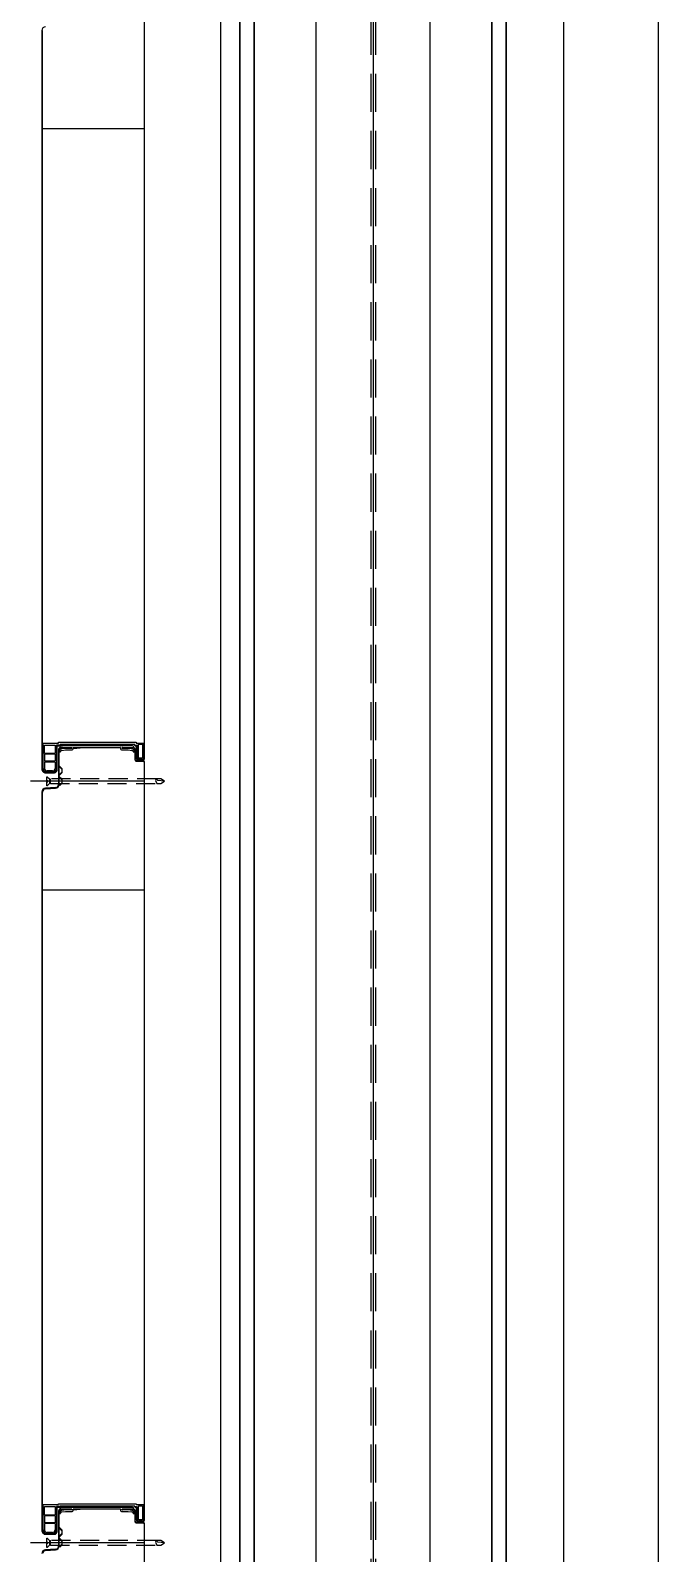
# Model space of a CAD drawing. Header units: millimetres. Extents: x 0 to 268175, y 0 to 74250.
# Drawn here: x 62880 to 63705, y 21682 to 23682 of the extents above; entities that cross this region are included whole.
import ezdxf

# ---------------------------------------------------------------- set-up
doc = ezdxf.new("R2010")
doc.units = ezdxf.units.MM
doc.header["$LTSCALE"] = 200
doc.linetypes.add('CEN-GAUN', pattern=[32.2, 30, -1, 0.2, -1])
doc.linetypes.add('HIDDEN', pattern=[0.375, 0.25, -0.125])
doc.layers.add('1 CEN', color=15, linetype='CEN-GAUN')
doc.layers.add('BA', color=9, linetype='Continuous')

msp = doc.modelspace()

# ---------------------------------------------------------------- linework, layer by layer
at = {"layer": '1 CEN'}
msp.add_line((63329.9, 32695.7), (63329.9, 15535.7), dxfattribs=at)
at = {"layer": 'BA'}
for p, q in [((63129.9, 18695.7), (63129.9, 26695.7)), ((63579.9, 24913.2), (63579.9, 18695.7)), ((63704.9, 18695.7), (63704.9, 24913.2)), ((63154.9, 24695.7), (63154.9, 18695.7)), ((63154.9, 18695.7), (63154.9, 24695.7)), ((63173.9, 24695.7), (63173.9, 18695.7)), ((63173.9, 24695.7), (63173.9, 18695.7)), ((63173.9, 18695.7), (63173.9, 24695.7)), ((63485.9, 18695.7), (63485.9, 24695.7)), ((63485.9, 18695.7), (63485.9, 24695.7)), ((63485.9, 24695.7), (63485.9, 18695.7)), ((63504.9, 18695.7), (63504.9, 24695.7)), ((63504.9, 24695.7), (63504.9, 18695.7)), ((63254.9, 24299.7), (63254.9, 18695.7)), ((63404.9, 18695.7), (63404.9, 24299.7)), ((62896.5, 22712.7), (62896.5, 22745.9)), ((62896.5, 22745.9), (62916.9, 22745.9)), ((62896.5, 22712.7), (62896.5, 22745.9)), ((62896.5, 22745.9), (62916.9, 22745.9)), ((62898.2, 22732.2), (62898.2, 22743.2)), ((62898.2, 22743.2), (62912.2, 22743.2)), ((62912.2, 22743.2), (62912.2, 22732.2)), ((62914, 22741.9), (62914, 22712.7)), ((62914, 22741.9), (62914, 22712.7)), ((62918.9, 22742.9), (62915, 22742.9)), ((62918.9, 22742.9), (62915, 22742.9)), ((62916.9, 22745.9), (62916.9, 22746.9)), ((62916.9, 22746.9), (63018.8, 22746.9)), ((62916.9, 22745.9), (62916.9, 22746.9)), ((62916.9, 22746.9), (63018.8, 22746.9)), ((62918.5, 22740.2), (62918.5, 22740.1)), ((62918.5, 22740.2), (62918.5, 22740.1)), ((63016.8, 22743.9), (62918.9, 22743.9)), ((62918.9, 22743.9), (62918.9, 22742.9)), ((63016.8, 22743.9), (62918.9, 22743.9)), ((62918.9, 22743.9), (62918.9, 22742.9)), ((62918.9, 22739.8), (62920.5, 22740.2)), ((62918.9, 22739.8), (62920.5, 22740.2)), ((62962.2, 22742.2), (62920.5, 22742.2)), ((62962.2, 22742.2), (62920.5, 22742.2)), ((62920.5, 22740.2), (62933.6, 22740.2)), ((62920.5, 22740.2), (62933.6, 22740.2)), ((62936.1, 22738.8), (62950, 22740.2)), ((62936.6, 22740.2), (62962.2, 22740.2)), ((62936.6, 22740.2), (62962.2, 22740.2)), ((63013.8, 22742.2), (62962.2, 22742.2)), ((63013.8, 22742.2), (62962.2, 22742.2)), ((62962.2, 22740.2), (62997.7, 22740.2)), ((62962.2, 22740.2), (62997.7, 22740.2)), ((63000.7, 22740.2), (63013.8, 22740.2)), ((63000.7, 22740.2), (63013.8, 22740.2)), ((63013.8, 22740.2), (63015.4, 22739.8)), ((63013.8, 22740.2), (63015.4, 22739.8)), ((63015.8, 22740.1), (63015.8, 22740.2)), ((63015.8, 22740.1), (63015.8, 22740.2)), ((63016.8, 22742.9), (63016.8, 22743.9)), ((63016.8, 22742.9), (63016.8, 22743.9)), ((63019.3, 22742.9), (63016.8, 22742.9)), ((63019.3, 22742.9), (63016.8, 22742.9)), ((63018.8, 22746.9), (63018.8, 22745.9)), ((63018.8, 22746.9), (63018.8, 22745.9)), ((63018.8, 22745.9), (63028.5, 22745.9)), ((63018.8, 22745.9), (63028.5, 22745.9)), ((63020.3, 22726.8), (63020.3, 22741.9)), ((63020.3, 22726.8), (63020.3, 22741.9)), ((63021.9, 22744.3), (63026.9, 22744.3)), ((63021.9, 22726.8), (63021.9, 22744.3)), ((63026.9, 22744.3), (63026.9, 22726.8)), ((63028.5, 22745.9), (63028.5, 22726.8)), ((63028.5, 22745.9), (63028.5, 22726.8)), ((62912.2, 22732.2), (62898.2, 22732.2)), ((62898.2, 22731.2), (62898.2, 22722)), ((62912.2, 22731.2), (62898.2, 22731.2)), ((62912.2, 22722), (62898.2, 22722)), ((62898.2, 22721), (62898.2, 22712.7)), ((62912.2, 22721), (62898.2, 22721)), ((62912.2, 22731.2), (62912.2, 22722)), ((62912.2, 22721), (62912.2, 22712.7)), ((62917.7, 22737.1), (62918.8, 22737.2)), ((62918, 22734.7), (62917.7, 22734.8)), ((62918, 22735.2), (62918, 22734.7)), ((62918, 22735.2), (62918, 22734.7)), ((62918, 22734.7), (62918, 22734.5)), ((62918, 22734.7), (62918, 22734.5)), ((62918.3, 22734.2), (62919.2, 22734.2)), ((62918.3, 22734.2), (62919.2, 22734.2)), ((62919.5, 22734.5), (62919.5, 22734.7)), ((62919.5, 22734.5), (62919.5, 22734.7)), ((62926, 22738.9), (62921, 22738.2)), ((62926, 22738.9), (62921, 22738.2)), ((62921, 22736.2), (62926, 22736.9)), ((62921, 22736.2), (62926, 22736.9)), ((62933.6, 22738.9), (62926, 22738.9)), ((62933.6, 22738.9), (62926, 22738.9)), ((62926, 22736.9), (62934.6, 22736.9)), ((62926, 22736.9), (62934.6, 22736.9)), ((62934.1, 22739.7), (62934.1, 22739.4)), ((62934.1, 22739.7), (62934.1, 22739.4)), ((62936.1, 22738.4), (62936.1, 22739.7)), ((62936.1, 22738.4), (62936.1, 22739.7)), ((62998.2, 22739.7), (62998.2, 22738.4)), ((62998.2, 22739.7), (62998.2, 22738.4)), ((62999.7, 22736.9), (63008.2, 22736.9)), ((62999.7, 22736.9), (63008.2, 22736.9)), ((63000.2, 22739.4), (63000.2, 22739.7)), ((63000.2, 22739.4), (63000.2, 22739.7)), ((63008.2, 22738.9), (63000.7, 22738.9)), ((63008.2, 22738.9), (63000.7, 22738.9)), ((63013.2, 22738.2), (63008.2, 22738.9)), ((63013.2, 22738.2), (63008.2, 22738.9)), ((63008.2, 22736.9), (63013.2, 22736.2)), ((63008.2, 22736.9), (63013.2, 22736.2)), ((63014.7, 22734.7), (63014.7, 22734.5)), ((63014.7, 22734.7), (63014.7, 22734.5)), ((63015, 22734.2), (63015.9, 22734.2)), ((63015, 22734.2), (63015.9, 22734.2)), ((63016.2, 22734.7), (63016.2, 22735.2)), ((63016.2, 22734.7), (63016.2, 22735.2)), ((63016.2, 22734.5), (63016.2, 22734.7)), ((63016.2, 22734.5), (63016.2, 22734.7)), ((63026, 22725.9), (63022.8, 22725.9)), ((63026, 22724.3), (63022.8, 22724.3)), ((63026, 22724.3), (63022.8, 22724.3)), ((62909, 22707.7), (62901.5, 22707.7)), ((62909, 22707.7), (62901.5, 22707.7)), ((62908.9, 22709.3), (62901.6, 22709.3)), ((63029.9, 22695.7), (62879.9, 22695.7)), ((63029.9, 22695.7), (62879.9, 22695.7)), ((62896.5, 21712.7), (62896.5, 21745.9)), ((62896.5, 21745.9), (62916.9, 21745.9)), ((62896.5, 21712.7), (62896.5, 21745.9)), ((62896.5, 21745.9), (62916.9, 21745.9)), ((62898.2, 21732.2), (62898.2, 21743.2)), ((62898.2, 21743.2), (62912.2, 21743.2)), ((62912.2, 21743.2), (62912.2, 21732.2)), ((62914, 21741.9), (62914, 21712.7)), ((62914, 21741.9), (62914, 21712.7)), ((62918.9, 21742.9), (62915, 21742.9)), ((62918.9, 21742.9), (62915, 21742.9)), ((62916.9, 21745.9), (62916.9, 21746.9)), ((62916.9, 21746.9), (63018.8, 21746.9)), ((62916.9, 21745.9), (62916.9, 21746.9)), ((62916.9, 21746.9), (63018.8, 21746.9)), ((62918.5, 21740.2), (62918.5, 21740.1)), ((62918.5, 21740.2), (62918.5, 21740.1)), ((63016.8, 21743.9), (62918.9, 21743.9)), ((62918.9, 21743.9), (62918.9, 21742.9)), ((63016.8, 21743.9), (62918.9, 21743.9)), ((62918.9, 21743.9), (62918.9, 21742.9)), ((62918.9, 21739.8), (62920.5, 21740.2)), ((62918.9, 21739.8), (62920.5, 21740.2)), ((62962.2, 21742.2), (62920.5, 21742.2)), ((62962.2, 21742.2), (62920.5, 21742.2)), ((62920.5, 21740.2), (62933.6, 21740.2)), ((62920.5, 21740.2), (62933.6, 21740.2)), ((62936.1, 21738.8), (62950, 21740.2)), ((62936.6, 21740.2), (62962.2, 21740.2)), ((62936.6, 21740.2), (62962.2, 21740.2)), ((63013.8, 21742.2), (62962.2, 21742.2)), ((63013.8, 21742.2), (62962.2, 21742.2)), ((62962.2, 21740.2), (62997.7, 21740.2)), ((62962.2, 21740.2), (62997.7, 21740.2)), ((63000.7, 21740.2), (63013.8, 21740.2)), ((63000.7, 21740.2), (63013.8, 21740.2)), ((63013.8, 21740.2), (63015.4, 21739.8)), ((63013.8, 21740.2), (63015.4, 21739.8)), ((63015.8, 21740.1), (63015.8, 21740.2)), ((63015.8, 21740.1), (63015.8, 21740.2)), ((63016.8, 21742.9), (63016.8, 21743.9)), ((63016.8, 21742.9), (63016.8, 21743.9)), ((63019.3, 21742.9), (63016.8, 21742.9)), ((63019.3, 21742.9), (63016.8, 21742.9)), ((63018.8, 21746.9), (63018.8, 21745.9)), ((63018.8, 21746.9), (63018.8, 21745.9)), ((63018.8, 21745.9), (63028.5, 21745.9)), ((63018.8, 21745.9), (63028.5, 21745.9)), ((63020.3, 21726.8), (63020.3, 21741.9)), ((63020.3, 21726.8), (63020.3, 21741.9)), ((63021.9, 21744.3), (63026.9, 21744.3)), ((63021.9, 21726.8), (63021.9, 21744.3)), ((63026.9, 21744.3), (63026.9, 21726.8)), ((63028.5, 21745.9), (63028.5, 21726.8)), ((63028.5, 21745.9), (63028.5, 21726.8)), ((62912.2, 21732.2), (62898.2, 21732.2)), ((62898.2, 21731.2), (62898.2, 21722)), ((62912.2, 21731.2), (62898.2, 21731.2)), ((62912.2, 21722), (62898.2, 21722)), ((62898.2, 21721), (62898.2, 21712.7)), ((62912.2, 21721), (62898.2, 21721)), ((62912.2, 21731.2), (62912.2, 21722)), ((62912.2, 21721), (62912.2, 21712.7)), ((62917.7, 21737.1), (62918.8, 21737.2)), ((62918, 21734.7), (62917.7, 21734.8)), ((62918, 21735.2), (62918, 21734.7)), ((62918, 21735.2), (62918, 21734.7)), ((62918, 21734.7), (62918, 21734.5)), ((62918, 21734.7), (62918, 21734.5)), ((62918.3, 21734.2), (62919.2, 21734.2)), ((62918.3, 21734.2), (62919.2, 21734.2)), ((62919.5, 21734.5), (62919.5, 21734.7)), ((62919.5, 21734.5), (62919.5, 21734.7)), ((62926, 21738.9), (62921, 21738.2)), ((62926, 21738.9), (62921, 21738.2)), ((62921, 21736.2), (62926, 21736.9)), ((62921, 21736.2), (62926, 21736.9)), ((62933.6, 21738.9), (62926, 21738.9)), ((62933.6, 21738.9), (62926, 21738.9)), ((62926, 21736.9), (62934.6, 21736.9)), ((62926, 21736.9), (62934.6, 21736.9)), ((62934.1, 21739.7), (62934.1, 21739.4)), ((62934.1, 21739.7), (62934.1, 21739.4)), ((62936.1, 21738.4), (62936.1, 21739.7)), ((62936.1, 21738.4), (62936.1, 21739.7)), ((62998.2, 21739.7), (62998.2, 21738.4)), ((62998.2, 21739.7), (62998.2, 21738.4)), ((62999.7, 21736.9), (63008.2, 21736.9)), ((62999.7, 21736.9), (63008.2, 21736.9)), ((63000.2, 21739.4), (63000.2, 21739.7)), ((63000.2, 21739.4), (63000.2, 21739.7)), ((63008.2, 21738.9), (63000.7, 21738.9)), ((63008.2, 21738.9), (63000.7, 21738.9)), ((63013.2, 21738.2), (63008.2, 21738.9)), ((63013.2, 21738.2), (63008.2, 21738.9)), ((63008.2, 21736.9), (63013.2, 21736.2)), ((63008.2, 21736.9), (63013.2, 21736.2)), ((63014.7, 21734.7), (63014.7, 21734.5)), ((63014.7, 21734.7), (63014.7, 21734.5)), ((63015, 21734.2), (63015.9, 21734.2)), ((63015, 21734.2), (63015.9, 21734.2)), ((63016.2, 21734.7), (63016.2, 21735.2)), ((63016.2, 21734.7), (63016.2, 21735.2)), ((63016.2, 21734.5), (63016.2, 21734.7)), ((63016.2, 21734.5), (63016.2, 21734.7)), ((63026, 21725.9), (63022.8, 21725.9)), ((63026, 21724.3), (63022.8, 21724.3)), ((63026, 21724.3), (63022.8, 21724.3)), ((62909, 21707.7), (62901.5, 21707.7)), ((62909, 21707.7), (62901.5, 21707.7)), ((62908.9, 21709.3), (62901.6, 21709.3)), ((63029.9, 21695.7), (62879.9, 21695.7)), ((63029.9, 21695.7), (62879.9, 21695.7))]:
    msp.add_line(p, q, dxfattribs=at)
at = {"layer": 'BA', "color": 251, "linetype": 'HIDDEN'}
for p, q in [((63326.9, 24299.7), (63326.9, 18695.7)), ((63332.9, 24299.7), (63332.9, 18695.7))]:
    msp.add_line(p, q, dxfattribs=at)
at = {"layer": 'BA', "ltscale": 3}
for p, q in [((63029.4, 23720.6), (63029.4, 23303.8)), ((63029.9, 23303.8), (63029.9, 23720.6)), ((62894.9, 23681.6), (62894.9, 23251.2)), ((62895.7, 23251.2), (62895.7, 23681.6)), ((63029.4, 23552.6), (62894.9, 23552.6)), ((63029.4, 23303.8), (63029.4, 22725.8)), ((63029.9, 22725.8), (63029.9, 23303.8)), ((62894.9, 23251.2), (62894.9, 22711.9)), ((62895.7, 22711.9), (62895.7, 23251.2)), ((62921.9, 22743.2), (62914.1, 22743.2)), ((62914.1, 22743.2), (62914.1, 22710.4)), ((62914.9, 22710.4), (62914.9, 22742.4)), ((62914.9, 22742.4), (62921.9, 22742.4)), ((62921.9, 22742.4), (62921.9, 22743.2)), ((63019.4, 22742.9), (63016.9, 22742.9)), ((63016.9, 22742.9), (63016.9, 22742.4)), ((63016.9, 22742.4), (63018.9, 22742.4)), ((63018.9, 22742.4), (63018.9, 22725.8)), ((63019.4, 22725.8), (63019.4, 22742.9)), ((62916.9, 22737.8), (62916.9, 22691.9)), ((62917.7, 22691.9), (62917.7, 22737.8)), ((62923.9, 22739.8), (62918.9, 22739.8)), ((62918.9, 22739), (62923.9, 22739)), ((62923.9, 22739), (62923.9, 22739.8)), ((63010.4, 22739.8), (63010.4, 22739.8)), ((63010.4, 22739.8), (63010.4, 22739.3)), ((63015.4, 22739.8), (63010.4, 22739.8)), ((63010.4, 22739.3), (63015.4, 22739.3)), ((63016.9, 22737.8), (63016.9, 22724.1)), ((63017.4, 22724.1), (63017.4, 22737.8)), ((63027.9, 22722.6), (63018.9, 22722.6)), ((63018.9, 22722.1), (63027.9, 22722.1)), ((63027.9, 22724.3), (63020.9, 22724.3)), ((63020.9, 22723.8), (63027.9, 22723.8)), ((63029.4, 22720.6), (63029.4, 22303.8)), ((63029.9, 22303.8), (63029.9, 22720.6)), ((62911.4, 22707.7), (62899.9, 22707.7)), ((62899.9, 22706.9), (62911.4, 22706.9)), ((62894.9, 22681.6), (62894.9, 22251.2)), ((62895.7, 22251.2), (62895.7, 22681.6)), ((62912.7, 22687.5), (62899.6, 22686.6)), ((62899.7, 22685.8), (62912.7, 22686.7)), ((63029.4, 22552.6), (62894.9, 22552.6)), ((63029.4, 22303.8), (63029.4, 21725.8)), ((63029.9, 21725.8), (63029.9, 22303.8)), ((62894.9, 22251.2), (62894.9, 21711.9)), ((62895.7, 21711.9), (62895.7, 22251.2)), ((62921.9, 21743.2), (62914.1, 21743.2)), ((62914.1, 21743.2), (62914.1, 21710.4)), ((62914.9, 21710.4), (62914.9, 21742.4)), ((62914.9, 21742.4), (62921.9, 21742.4)), ((62921.9, 21742.4), (62921.9, 21743.2)), ((63019.4, 21742.9), (63016.9, 21742.9)), ((63016.9, 21742.9), (63016.9, 21742.4)), ((63016.9, 21742.4), (63018.9, 21742.4)), ((63018.9, 21742.4), (63018.9, 21725.8)), ((63019.4, 21725.8), (63019.4, 21742.9)), ((62916.9, 21737.8), (62916.9, 21691.9)), ((62917.7, 21691.9), (62917.7, 21737.8)), ((62923.9, 21739.8), (62918.9, 21739.8)), ((62918.9, 21739), (62923.9, 21739)), ((62923.9, 21739), (62923.9, 21739.8)), ((63010.4, 21739.8), (63010.4, 21739.8)), ((63010.4, 21739.8), (63010.4, 21739.3)), ((63015.4, 21739.8), (63010.4, 21739.8)), ((63010.4, 21739.3), (63015.4, 21739.3)), ((63016.9, 21737.8), (63016.9, 21724.1)), ((63017.4, 21724.1), (63017.4, 21737.8)), ((63027.9, 21722.6), (63018.9, 21722.6)), ((63018.9, 21722.1), (63027.9, 21722.1)), ((63027.9, 21724.3), (63020.9, 21724.3)), ((63020.9, 21723.8), (63027.9, 21723.8)), ((63029.4, 21720.6), (63029.4, 21303.8)), ((63029.9, 21303.8), (63029.9, 21720.6)), ((62911.4, 21707.7), (62899.9, 21707.7)), ((62899.9, 21706.9), (62911.4, 21706.9)), ((62912.7, 21687.5), (62899.6, 21686.6)), ((62899.7, 21685.8), (62912.7, 21686.7))]:
    msp.add_line(p, q, dxfattribs=at)
at = {"layer": 'BA', "color": 3}
for p, q in [((62923.9, 22739), (62923.9, 22739)), ((62923.9, 21739), (62923.9, 21739))]:
    msp.add_line(p, q, dxfattribs=at)
at = {"layer": 'BA', "linetype": 'HIDDEN', "ltscale": 0.5}
for p, q in [((62901.5, 22701.7), (62901.9, 22701.7)), ((62901.5, 22696.3), (62901.5, 22701.7)), ((62901.9, 22701.7), (62904.9, 22698.7)), ((62917.7, 22716.1), (62921.1, 22712.7)), ((62917.7, 22714.9), (62920.7, 22711.9)), ((62917.7, 22704.4), (62920.7, 22707.4)), ((62917.7, 22703.3), (62921.1, 22706.7)), ((62917.7, 22702.1), (62921.1, 22698.7)), ((62917.7, 22700.9), (62920.7, 22697.9)), ((62921.1, 22712.7), (62921.1, 22706.7)), ((62902.9, 22696.3), (62901.5, 22696.3)), ((62901.5, 22695.1), (62902.9, 22695.1)), ((62901.5, 22689.7), (62901.5, 22695.1)), ((62901.9, 22689.7), (62901.5, 22689.7)), ((62904.9, 22692.7), (62901.9, 22689.7)), ((62902.9, 22695.1), (62902.9, 22696.3)), ((62904.9, 22698.7), (62904.9, 22692.7)), ((62906.1, 22692.7), (62906.1, 22698.7)), ((63045.1, 22698.7), (62906.1, 22698.7)), ((62906.1, 22692.7), (63046.1, 22692.7)), ((62917.7, 22690.4), (62920.7, 22693.4)), ((62918.5, 22690.1), (62921.1, 22692.7)), ((62921.1, 22698.7), (62921.1, 22692.7)), ((63045.1, 22698.7), (63044.1, 22696.7)), ((63044.1, 22696.7), (63046.1, 22692.7)), ((63051.1, 22698.7), (63045.1, 22698.7)), ((63047.1, 22696.7), (63045.1, 22698.7)), ((63046.1, 22692.7), (63051.1, 22692.7)), ((63056.1, 22695.7), (63047.1, 22696.7)), ((63056.1, 22695.7), (63051.1, 22698.7)), ((63051.1, 22692.7), (63056.1, 22695.7)), ((62901.5, 21701.7), (62901.9, 21701.7)), ((62901.5, 21696.3), (62901.5, 21701.7)), ((62901.9, 21701.7), (62904.9, 21698.7)), ((62917.7, 21716.1), (62921.1, 21712.7)), ((62917.7, 21714.9), (62920.7, 21711.9)), ((62917.7, 21704.4), (62920.7, 21707.4)), ((62917.7, 21703.3), (62921.1, 21706.7)), ((62917.7, 21702.1), (62921.1, 21698.7)), ((62917.7, 21700.9), (62920.7, 21697.9)), ((62921.1, 21712.7), (62921.1, 21706.7)), ((62902.9, 21696.3), (62901.5, 21696.3)), ((62901.5, 21695.1), (62902.9, 21695.1)), ((62901.5, 21689.7), (62901.5, 21695.1)), ((62901.9, 21689.7), (62901.5, 21689.7)), ((62904.9, 21692.7), (62901.9, 21689.7)), ((62902.9, 21695.1), (62902.9, 21696.3)), ((62904.9, 21698.7), (62904.9, 21692.7)), ((62906.1, 21692.7), (62906.1, 21698.7)), ((63045.1, 21698.7), (62906.1, 21698.7)), ((62906.1, 21692.7), (63046.1, 21692.7)), ((62917.7, 21690.4), (62920.7, 21693.4)), ((62918.5, 21690.1), (62921.1, 21692.7)), ((62921.1, 21698.7), (62921.1, 21692.7)), ((63045.1, 21698.7), (63044.1, 21696.7)), ((63044.1, 21696.7), (63046.1, 21692.7)), ((63051.1, 21698.7), (63045.1, 21698.7)), ((63047.1, 21696.7), (63045.1, 21698.7)), ((63046.1, 21692.7), (63051.1, 21692.7)), ((63056.1, 21695.7), (63047.1, 21696.7)), ((63056.1, 21695.7), (63051.1, 21698.7)), ((63051.1, 21692.7), (63056.1, 21695.7))]:
    msp.add_line(p, q, dxfattribs=at)
at = {"layer": 'BA', "ltscale": 3}
for centre, radius, start, end in [((62899.9, 23681.6), 5, 93, 180), ((62918.9, 22737.8), 2, 90, 180), ((62918.9, 22737.8), 1.2, 90, 180), ((63015.4, 22737.8), 2, 0, 90), ((63015.4, 22737.8), 1.5, 0, 90), ((63018.9, 22724.1), 2, 180, 270), ((63018.9, 22724.1), 1.5, 180, 270), ((63020.9, 22725.8), 2, 180, 270), ((63020.9, 22725.8), 1.5, 180, 270), ((63027.9, 22725.8), 1.5, 270, 0), ((63027.9, 22725.8), 2, 270, 0), ((63027.9, 22720.6), 2, 0, 90), ((63027.9, 22720.6), 1.5, 0, 90), ((62899.9, 22711.9), 5, 180, 270.0056), ((62899.9, 22711.9), 4.2, 180, 270.0056), ((62911.4, 22710.4), 3.5, 270.0044, 0), ((62911.4, 22710.4), 2.7, 270.0044, 0), ((62899.9, 22681.6), 5, 93, 180), ((62899.9, 22681.6), 4.2, 92.938, 180), ((62912.4, 22691.9), 4.5, 273.6808, 0), ((62912.4, 22691.9), 5.3, 273.6808, 0), ((62918.9, 21737.8), 2, 90, 180), ((62918.9, 21737.8), 1.2, 90, 180), ((63015.4, 21737.8), 2, 0, 90), ((63015.4, 21737.8), 1.5, 0, 90), ((63018.9, 21724.1), 2, 180, 270), ((63018.9, 21724.1), 1.5, 180, 270), ((63020.9, 21725.8), 2, 180, 270), ((63020.9, 21725.8), 1.5, 180, 270), ((63027.9, 21725.8), 1.5, 270, 0), ((63027.9, 21725.8), 2, 270, 0), ((63027.9, 21720.6), 2, 0, 90), ((63027.9, 21720.6), 1.5, 0, 90), ((62899.9, 21711.9), 5, 180, 270.0056), ((62899.9, 21711.9), 4.2, 180, 270.0056), ((62911.4, 21710.4), 3.5, 270.0044, 0), ((62911.4, 21710.4), 2.7, 270.0044, 0), ((62899.9, 21681.6), 5, 93, 180), ((62899.9, 21681.6), 4.2, 92.938, 180), ((62912.4, 21691.9), 4.5, 273.6808, 0), ((62912.4, 21691.9), 5.3, 273.6808, 0)]:
    msp.add_arc(centre, radius, start, end, dxfattribs=at)
at = {"layer": 'BA'}
for centre, radius, start, end in [((62915, 22741.9), 1, 90, 180), ((62915, 22741.9), 1, 90, 180), ((62920.5, 22740.2), 2, 90, 180), ((62920.5, 22740.2), 2, 90, 180), ((62918.8, 22740.1), 0.3, 180, 284.0362), ((62918.8, 22740.1), 0.3, 180, 284.0362), ((62933.6, 22739.7), 0.5, 0, 90), ((62933.6, 22739.7), 0.5, 0, 90), ((62936.6, 22739.7), 0.5, 90, 180), ((62936.6, 22739.7), 0.5, 90, 180), ((62997.7, 22739.7), 0.5, 0, 90), ((62997.7, 22739.7), 0.5, 0, 90), ((63000.7, 22739.7), 0.5, 90, 180), ((63000.7, 22739.7), 0.5, 90, 180), ((63013.8, 22740.2), 2, 0, 90), ((63013.8, 22740.2), 2, 0, 90), ((63015.5, 22740.1), 0.3, 255.9638, 0), ((63015.5, 22740.1), 0.3, 255.9638, 0), ((63019.3, 22741.9), 1, 0, 90), ((63019.3, 22741.9), 1, 0, 90), ((62921, 22735.2), 3, 90, 180), ((62921, 22735.2), 3, 90, 180), ((62918.3, 22734.5), 0.3, 180, 270), ((62918.3, 22734.5), 0.3, 180, 270), ((62919.2, 22734.5), 0.3, 270, 0), ((62919.2, 22734.5), 0.3, 270, 0), ((62921, 22734.7), 1.5, 90, 180), ((62921, 22734.7), 1.5, 90, 180), ((62933.6, 22739.4), 0.5, 270, 0), ((62933.6, 22739.4), 0.5, 270, 0), ((62934.6, 22738.4), 1.5, 270, 0), ((62934.6, 22738.4), 1.5, 270, 0), ((62999.7, 22738.4), 1.5, 180, 270), ((62999.7, 22738.4), 1.5, 180, 270), ((63000.7, 22739.4), 0.5, 180, 270), ((63000.7, 22739.4), 0.5, 180, 270), ((63013.2, 22735.2), 3, 0, 90), ((63013.2, 22735.2), 3, 0, 90), ((63013.2, 22734.7), 1.5, 0, 90), ((63013.2, 22734.7), 1.5, 0, 90), ((63015, 22734.5), 0.3, 180, 270), ((63015, 22734.5), 0.3, 180, 270), ((63015.9, 22734.5), 0.3, 270, 0), ((63015.9, 22734.5), 0.3, 270, 0), ((63022.8, 22726.8), 2.5, 180, 270), ((63022.8, 22726.8), 2.5, 180, 270), ((63022.8, 22726.8), 0.85, 180, 270), ((63026, 22726.8), 2.5, 270, 0), ((63026, 22726.8), 0.85, 270, 0), ((63026, 22726.8), 2.5, 270, 0), ((62901.5, 22712.7), 5, 180, 270.0044), ((62901.5, 22712.7), 5, 180, 270.0044), ((62901.6, 22712.7), 3.35, 180, 270.0043), ((62908.9, 22712.7), 3.35, 270.0043, 0), ((62909, 22712.7), 5, 270.0044, 0), ((62909, 22712.7), 5, 270.0044, 0), ((62915, 21741.9), 1, 90, 180), ((62915, 21741.9), 1, 90, 180), ((62920.5, 21740.2), 2, 90, 180), ((62920.5, 21740.2), 2, 90, 180), ((62918.8, 21740.1), 0.3, 180, 284.0362), ((62918.8, 21740.1), 0.3, 180, 284.0362), ((62933.6, 21739.7), 0.5, 0, 90), ((62933.6, 21739.7), 0.5, 0, 90), ((62936.6, 21739.7), 0.5, 90, 180), ((62936.6, 21739.7), 0.5, 90, 180), ((62997.7, 21739.7), 0.5, 0, 90), ((62997.7, 21739.7), 0.5, 0, 90), ((63000.7, 21739.7), 0.5, 90, 180), ((63000.7, 21739.7), 0.5, 90, 180), ((63013.8, 21740.2), 2, 0, 90), ((63013.8, 21740.2), 2, 0, 90), ((63015.5, 21740.1), 0.3, 255.9638, 0), ((63015.5, 21740.1), 0.3, 255.9638, 0), ((63019.3, 21741.9), 1, 0, 90), ((63019.3, 21741.9), 1, 0, 90), ((62921, 21735.2), 3, 90, 180), ((62921, 21735.2), 3, 90, 180), ((62918.3, 21734.5), 0.3, 180, 270), ((62918.3, 21734.5), 0.3, 180, 270), ((62919.2, 21734.5), 0.3, 270, 0), ((62919.2, 21734.5), 0.3, 270, 0), ((62921, 21734.7), 1.5, 90, 180), ((62921, 21734.7), 1.5, 90, 180), ((62933.6, 21739.4), 0.5, 270, 0), ((62933.6, 21739.4), 0.5, 270, 0), ((62934.6, 21738.4), 1.5, 270, 0), ((62934.6, 21738.4), 1.5, 270, 0), ((62999.7, 21738.4), 1.5, 180, 270), ((62999.7, 21738.4), 1.5, 180, 270), ((63000.7, 21739.4), 0.5, 180, 270), ((63000.7, 21739.4), 0.5, 180, 270), ((63013.2, 21735.2), 3, 0, 90), ((63013.2, 21735.2), 3, 0, 90), ((63013.2, 21734.7), 1.5, 0, 90), ((63013.2, 21734.7), 1.5, 0, 90), ((63015, 21734.5), 0.3, 180, 270), ((63015, 21734.5), 0.3, 180, 270), ((63015.9, 21734.5), 0.3, 270, 0), ((63015.9, 21734.5), 0.3, 270, 0), ((63022.8, 21726.8), 2.5, 180, 270), ((63022.8, 21726.8), 2.5, 180, 270), ((63022.8, 21726.8), 0.85, 180, 270), ((63026, 21726.8), 2.5, 270, 0), ((63026, 21726.8), 0.85, 270, 0), ((63026, 21726.8), 2.5, 270, 0), ((62901.5, 21712.7), 5, 180, 270.0044), ((62901.5, 21712.7), 5, 180, 270.0044), ((62901.6, 21712.7), 3.35, 180, 270.0043), ((62908.9, 21712.7), 3.35, 270.0043, 0), ((62909, 21712.7), 5, 270.0044, 0), ((62909, 21712.7), 5, 270.0044, 0)]:
    msp.add_arc(centre, radius, start, end, dxfattribs=at)
at = {"layer": 'BA', "linetype": 'HIDDEN', "ltscale": 0.5}
for centre, start, end in [((62905.5, 22698.9), 199.4712, 340.5288), ((62905.5, 22692.5), 19.4712, 160.5288), ((62905.5, 21698.9), 199.4712, 340.5288), ((62905.5, 21692.5), 19.4712, 160.5288)]:
    msp.add_arc(centre, 0.6, start, end, dxfattribs=at)

doc.saveas('drawing.dxf')
